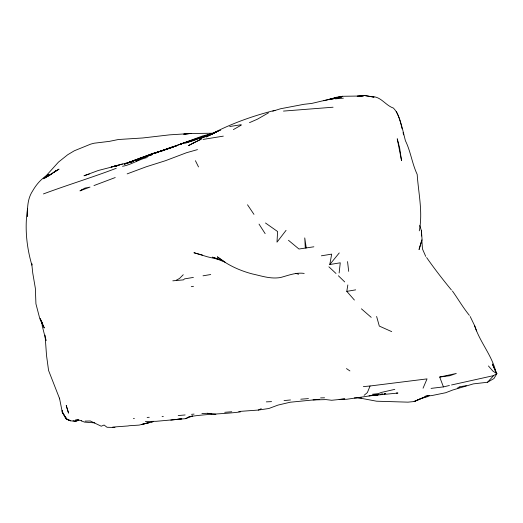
<?xml version="1.0" encoding="UTF-8"?>
<svg xmlns="http://www.w3.org/2000/svg" width="523" height="523" viewBox="0 0 523 523"><rect width="100%" height="100%" fill="white"/><g stroke="black" fill="none" stroke-linecap="round" stroke-linejoin="round"><path stroke-width="0.78" d="M419.276 230.833C422.996 212.24 418.433 193.17 417.177 174.368C412.065 163.555 410.692 151.422 405.403 140.7C402.9 130.874 400.964 120.8 396.382 111.661M339.139 272.967L340.264 262.801L329.784 264.527L331.687 254.132L321.37 255.812M354.404 300.045L346.788 291.37L347.841 284.937M421.597 240.593L419.041 249.569L422.094 239.789L421.407 230.643L419.721 225.505M423.048 388.21L427.049 378.887L370.088 385.987L367.349 392.616L364.126 395.303M495.811 372.128L492.346 363.995L496.85 373.69L493.98 378.508L487.508 382.261L473.367 383.882L452.689 390.027L445.694 392.727L431.841 395.571L425.277 396.303L428.16 395.715M487.508 382.261L493.666 375.553L496.85 373.69L496.131 372.866M286.061 230.342L277 242.156L277.595 231.532L265.481 222.994M329.784 264.527L339.264 252.923M43.409 178.794L58.478 162.104L67.683 154.749L74.358 150.761L90.734 144.113L94.062 143.224L109.399 141.36L118.348 139.517L142.727 137.974L169.635 134.849L191.006 133.502L213.561 133.215M78.836 420.309C74.554 421.832 69.474 421.263 65.787 418.563L66.31 418.014M183.253 274.732L179.566 278.419L176.31 280.197M46.285 176.761L48.547 174.545C41.559 178.271 36.499 184.24 32.596 190.993C27.588 198.55 27.248 207.644 27.569 216.404L27.569 208.67C24.581 227.427 26.555 246.876 31.864 265.089L31.818 263.618M51.444 174.1L56.334 170.583L44.494 178.232L51.444 174.1L47.207 176.63M268.469 112.857L257.394 119.198L249.478 122.657M233.382 129.599L241.306 125.089M185.58 418.662L189.136 416.726L192.614 415.994L185.58 418.662L156.292 421.296L145.348 421.486M140.497 159.025L136.274 161.038L140.216 158.659L148.231 155.331L141.903 158.351M238.763 411.477L258.29 410.065L261.252 408.672M141.458 424.65L149.5 422.427L139.144 425.101L129.031 425.742M426.199 396.251L414.138 401.533L407.973 402.154L376.573 401.206L358.17 397.742M43.442 193.922C67.532 184.946 92.179 177.46 116.217 168.301M212.874 133.79L206.899 136.111M161.339 151.036L151.997 153.651L124.245 164.268L139.876 158.175L155.396 152.834L150.872 154.455M93.963 185.573L115.23 177.545M194.144 140.341L213.659 133.162L205.872 135.934M155.769 152.696L188.705 141.288M132.162 161.28L136.006 159.855L128.246 162.699L134.476 160.469L128.357 162.529L130.606 161.953L111.138 167.014L116.08 165.863M143.903 157.037L147.355 155.756M206.167 136.379L199.57 138.791L216.345 131.92L209.305 135.13C230.042 124.062 252.21 116.014 274.993 110.327M211.207 134.359L196.491 138.582L179.827 144.426L202.61 135.934L210.213 134.078M148.637 155.148L172.95 147.159L156.266 152.644L172.06 147.211M162.019 150.807L184.227 142.871L179.827 144.426M155.867 152.86L158.887 151.781M167.497 148.852L173.08 146.865L164.954 149.748M132.103 161.215L143.165 157.299M210.625 134.208L185.449 143.054L193.412 140.615M151.67 154.122L159.391 151.435M127.154 173.878L146.401 166.726L165.431 160.711L186.554 152.709L197.491 149.617M187.515 141.694L208.939 134.862M89.296 174.035L83.981 175.78L98.285 170.491L117.211 165.614M167.818 148.676L174.649 146.42M155.998 152.958L158.332 152.2M167.798 148.689L176.689 145.825M272.758 111.17L280.576 108.751L303.968 104.299L311.701 103.436L327.797 99.645L341.388 97.311L332.033 99.069M132.306 161.581L126.416 163.379M175.362 146.205L176.781 145.767M122.526 166.294C131.319 164.797 138.602 159.397 147.225 157.541M427.827 396.584L420.943 398.585L414.138 401.533L426.16 396.447L429.324 395.636M130.083 162.378L132.326 161.731L128.534 162.816M73.03 420.754L75.077 421.205L78.175 420.322M148.009 422.846L149.565 422.414M151.114 421.976L153.442 421.322M160.404 151.363L162.673 150.722M113.158 166.602L122.506 163.993M218.366 130.881L220.719 130.234M207.232 134.882L214.842 132.829M493.627 375.619L451.545 384.961M323.783 100.749L342.526 96.291L363.393 95.971L357.196 96.239L364.302 95.487L373.906 97.075L364.302 95.487M118.904 165.288L113.609 166.602L118.852 165.34M75.077 421.205L77.639 420.57M457.553 387.922L459.867 387.353M431.057 388.386L443.439 386.896L449.407 385.49M394.813 389.367L381.274 392.44L378.404 393.623L372.199 394.303M142.374 424.238L152.873 421.878M439.693 377.05L456.285 373.461L449.819 375.723L439.693 377.05L443.439 386.896M377.423 394.577L369.035 395.891M328.915 99.658L330.471 99.363M203.068 139.425L223.308 136.137M346.788 291.37L355.673 289.86M396.382 393.035L397.931 393.054L371.108 395.682L378.449 394.61L346.729 399.271L339.185 399.415L344.768 398.951L331.693 400.265L326.058 399.605L313.035 399.925M203.009 275.811L210.717 274.529M193.399 277.412L184.488 278.883L183.468 279.87L172.812 280.825M191.287 286.669L193.503 286.316M459.148 386.837L466.346 385.68M229.695 126.527L241.07 124.729M313.872 246.791L298.96 249.02L288.461 240.286M378.449 394.61L372.631 395.486L378.789 394.604M189.136 416.726C206.154 413.856 223.229 414.138 240.338 411.921M380.332 394.381L382.646 394.048M384.183 393.826L385.726 393.603L384.248 393.734M128.547 425.925L112.726 427.075M380.064 394.388L382.49 394.054M384.104 393.826L385.726 393.603M319.762 399.291L290.167 402.233L277.994 405.096L268.848 408.509L258.29 410.065M170.799 420.106L181.795 418.792L174.44 419.662M284.054 400.585L290.487 399.964M316.794 399.559L319.05 399.337M191.555 414.334L194.072 414.098M363.38 386.615L370.088 385.987M283.479 111.085L333.073 107.215M178.212 415.556L185.129 414.955M335.289 98.827L343.389 98.174M300.777 399.199L308.433 398.611M224.707 412.301L231.761 411.758M162.104 416.471L163.326 416.38M147.133 417.439L149.251 417.289M266.318 401.867L271.555 401.625M133.404 418.478L134.398 418.439M201.904 413.523L207.526 413.294L215.888 414.288M85.066 421.12L89.812 420.995M320.573 397.911L324.567 397.807M354.313 397.938L361.465 397.898M304.196 273.418C295.966 272.195 288.245 275.471 280.446 277.536C270.496 279.184 261.788 275.967 252.295 273.928C239.612 270.568 227.59 265.076 217.346 256.813L225.053 262.173L212.488 257.139L219.059 259.29M114.995 427.513L107.012 427.265L104.077 425.029L101.253 426.219L90.263 420.969M94.794 422.872L84.465 422.107L81.451 420.891M75.743 419.681L78.515 419.884M207.526 413.294L211.678 413.798M371.663 96.703C380.692 96.082 385.464 105.43 393.414 108.071C398.788 113.622 400.317 121.565 402.115 128.821M220.497 259.833L207.618 256.852L193.922 252.727L202.597 255.132M81.725 420.852L77.75 419.721M295.6 273.352L298.64 274.222M391.701 331.634L379.306 326.077L376.612 316.454M65.787 418.563L70.559 420.806L65.787 418.563L62.263 411.81L62.257 410.3M496.85 373.69L492.869 371.069L488.443 365.969M346.455 368.578L349.913 370.931M361.393 308.812L371.212 317.363M328.895 266.815L335.995 273.477M338.388 275.771L344.703 281.923M451.421 289.99C442.752 279.472 434.443 268.717 426.631 257.564M253.969 214.371L247.51 204.774M469.36 315.343C463.077 307.622 458.161 299.091 452.421 291.004M265.148 233.637L259.022 224.106M195.412 160.698L198.518 166.935M470.197 316.533L474.354 325.097L476.551 330.922M425.709 256.381L422.479 248.974L421.813 239.841M474.668 325.652C479.787 342.14 491.999 355.228 495.889 372.121M42.912 325.94L40.245 318.644L44.285 327.98L39.84 318.808L35.93 303.817L35.355 288.297L32.759 273.104L31.766 263.919M403.037 132.6L403.593 134.862M45.501 337.551L45.985 340.623L42.232 325.894L42.036 322.083M306.256 247.941L304.752 237.913L305.308 248.052M45.056 335.145L46.534 355.529L48.574 370.461L59.661 398.84L59.478 398.095L62.387 412.68L66.748 419.302L62.263 411.81L62.387 412.68L62.335 410.385M347.547 261.585L348.691 271.365M421.407 230.643L421.643 236.01M56.909 170.354L54.144 172.145L59.04 169.138L56.909 170.354M81.66 189.869L79.96 190.882L89.995 187.097L84.889 188.097L81.66 189.869M193.118 143.119L188.417 145.616L201.257 139.138L193.118 143.119M211.096 134.404L206.16 136.954L219.261 130.528L211.096 134.404M144.381 157.168L140.216 158.659L152.559 154.514L144.381 157.168M336.609 97.258L329.529 99.272L342.526 96.291L336.609 97.258M189.411 133.561L183.723 134.163L191.006 133.502L189.411 133.561M66.375 405.887L66.218 405.587L68.539 413.124L66.375 405.887M399.624 147.832L397.238 138.772L401.546 160.666L399.624 147.832"/></g></svg>
